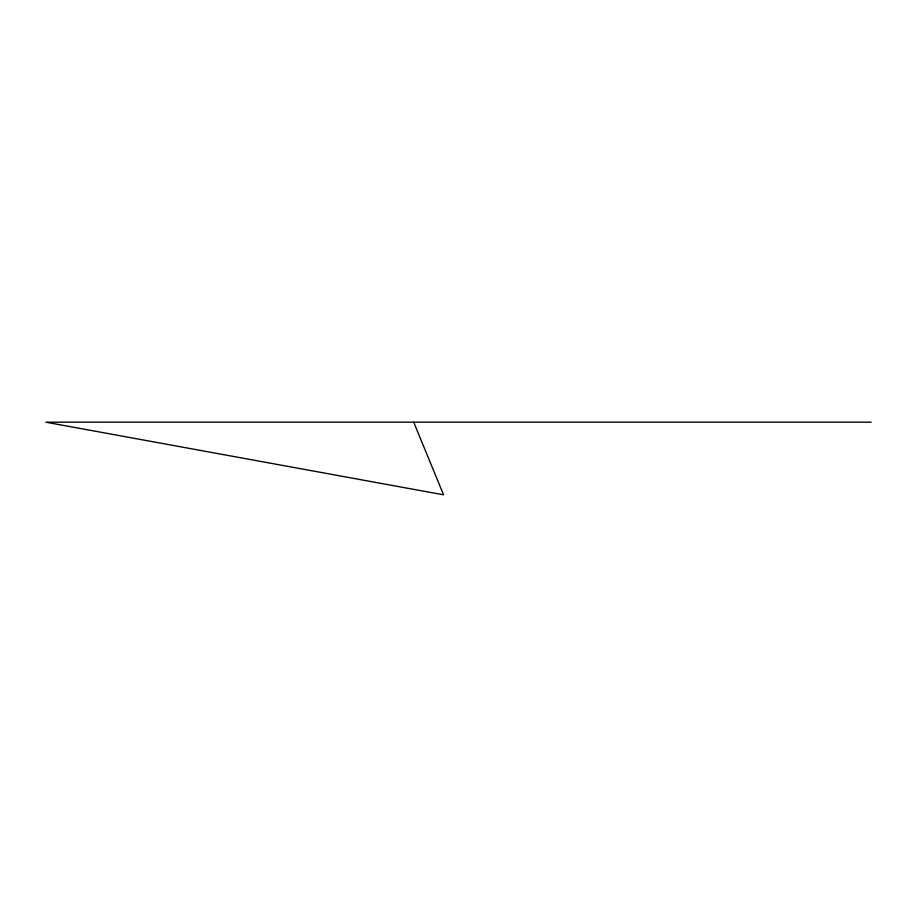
<?xml version="1.0" encoding="UTF-8"?>
<svg xmlns="http://www.w3.org/2000/svg" width="917" height="917" viewBox="0 0 917 917"><rect width="100%" height="100%" fill="white"/><g stroke="black" fill="none" stroke-linecap="round" stroke-linejoin="round"><path stroke-width="1.38" d="M871.15 422.187L45.85 422.187L443.553 494.813L413.716 422.187"/></g></svg>
